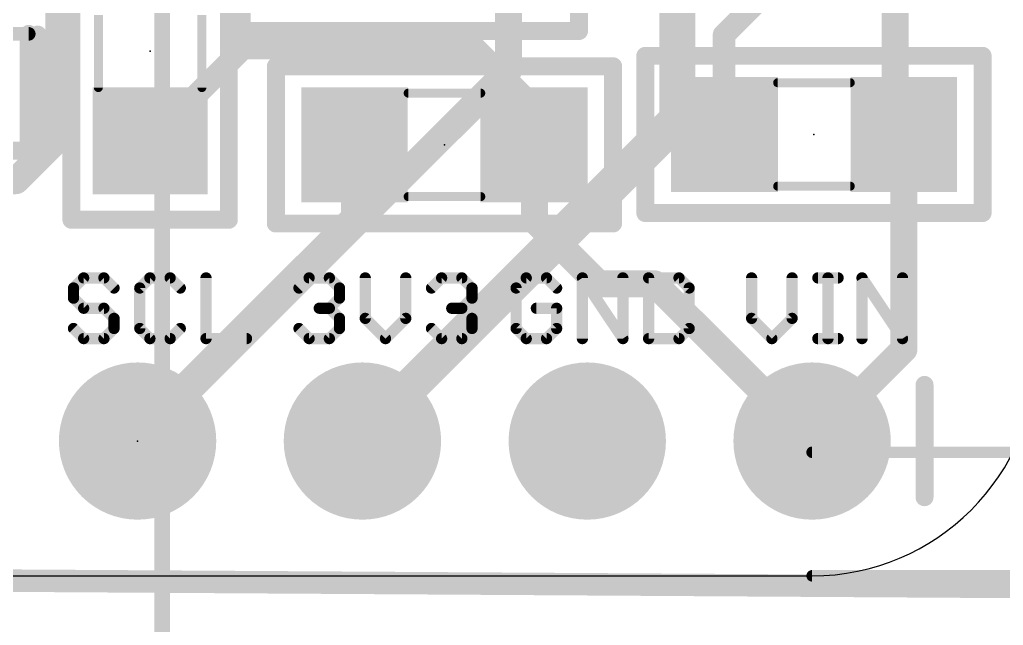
# Model space of a CAD drawing. Extents: x -9.6 to 36.9, y -15 to 36.6.
# Drawn here: x 8.83 to 19.94, y -0.56 to 6.29 of the extents above; entities that cross this region are included whole.
import ezdxf

# ---------------------------------------------------------------- set-up
doc = ezdxf.new("R2010")
doc.units = 0
for name, color, linetype in [('1', 12, 'CONTINUOUS'), ('16', 132, 'CONTINUOUS'), ('17', 110, 'CONTINUOUS'), ('20', 53, 'CONTINUOUS'), ('21', 53, 'CONTINUOUS'), ('23', 53, 'CONTINUOUS'), ('51', 53, 'CONTINUOUS')]:
    doc.layers.add(name, color=color, linetype=linetype)

# ---------------------------------------------------------------- blocks, each defined once
blk = doc.blocks.new('RECT')
blk.add_solid([(-0.5, -0.5), (0.5, -0.5), (-0.5, 0.5), (0.5, 0.5)])
blk = doc.blocks.new('ROUNDP')
at = {"const_width": 0.5}
blk.add_lwpolyline([(0, -0.25, 1), (0, 0.25, 1), (0, -0.25)], format="xyb", dxfattribs=at)

msp = doc.modelspace()

# ---------------------------------------------------------------- linework, layer by layer
at = {"layer": '1'}
for points, const_width in [([(18.7201, 7.264), (18.7201, 5.0879)], 0.3048), ([(9.271, 4.953), (9.271, 6.604)], 0.3048), ([(17.145, 6.477), (16.785, 6.117)], 0.254), ([(16.785, 6.117), (16.785, 4.991)], 0.254), ([(10.302, 4.915), (11.356, 5.969)], 0.254), ([(11.356, 5.969), (13.97, 5.969)], 0.254), ([(13.97, 5.969), (14.643, 5.296)], 0.254), ([(14.643, 5.296), (14.643, 4.873)], 0.254), ([(18.7201, 5.0879), (18.817, 4.991)], 0.3048), ([(18.817, 2.561), (18.817, 4.991)], 0.3048), ([(8.786, 4.468), (9.271, 4.953)], 0.3048), ([(12.611, 4.051), (12.611, 4.873)], 0.3048), ([(14.643, 4.873), (14.643, 4.026)], 0.3048), ([(7.359, 4.468), (8.786, 4.468)], 0.3048), ([(12.611, 4.051), (10.16, 1.6)], 0.3048), ([(14.643, 4.026), (15.367, 3.302)], 0.3048), ([(15.367, 3.302), (16.002, 3.302)], 0.3048), ([(16.002, 3.302), (17.78, 1.524)], 0.3048), ([(18.817, 2.561), (17.78, 1.524)], 0.3048), ([(10.16, 1.6), (10.16, 1.524)], 0.3048)]:
    msp.add_lwpolyline(points, dxfattribs=dict(at, const_width=const_width))
for points, const_width in [([(16.8485, 6.117, 1), (16.7215, 6.117)], 0.127), ([(16.7401, 6.1619, 1), (16.8299, 6.0721)], 0.127), ([(11.356, 6.0325, 1), (11.356, 5.9055)], 0.127), ([(11.4009, 5.9241, 1), (11.3111, 6.0139)], 0.127), ([(14.0149, 6.0139, 1), (13.9251, 5.9241)], 0.127), ([(13.97, 5.9055, 1), (13.97, 6.0325)], 0.127), ([(14.7065, 5.296, 1), (14.5795, 5.296)], 0.127), ([(14.5981, 5.2511, 1), (14.6879, 5.3409)], 0.127), ([(18.774, 5.1418, 1), (18.6662, 5.034)], 0.1524), ([(18.6439, 5.0879, 1), (18.7963, 5.0879)], 0.1524), ([(18.8932, 4.991, 1), (18.7408, 4.991)], 0.1524), ([(18.7631, 4.9371, 1), (18.8709, 5.0449)], 0.1524), ([(9.1948, 4.953, 1), (9.3472, 4.953)], 0.1524), ([(9.3249, 4.8991, 1), (9.2171, 5.0069)], 0.1524), ([(10.2571, 4.9599, 1), (10.3469, 4.8701)], 0.127), ([(12.6872, 4.873, 1), (12.5348, 4.873)], 0.1524), ([(14.7192, 4.873, 1), (14.5668, 4.873)], 0.1524), ([(16.7215, 4.991, 1), (16.8485, 4.991)], 0.127), ([(14.5795, 4.873, 1), (14.7065, 4.873)], 0.127), ([(8.7321, 4.5219, 1), (8.8399, 4.4141)], 0.1524), ([(8.786, 4.3918, 1), (8.786, 4.5442)], 0.1524), ([(12.5348, 4.051, 1), (12.6872, 4.051)], 0.1524), ([(12.6649, 3.9971, 1), (12.5571, 4.1049)], 0.1524), ([(14.6969, 4.0799, 1), (14.5891, 3.9721)], 0.1524), ([(14.5668, 4.026, 1), (14.7192, 4.026)], 0.1524), ([(15.367, 3.3782, 1), (15.367, 3.2258)], 0.1524), ([(16.0559, 3.3559, 1), (15.9481, 3.2481)], 0.1524), ([(16.002, 3.2258, 1), (16.002, 3.3782)], 0.1524), ([(15.3131, 3.2481, 1), (15.4209, 3.3559)], 0.1524), ([(18.8709, 2.5071, 1), (18.7631, 2.6149)], 0.1524), ([(18.7408, 2.561, 1), (18.8932, 2.561)], 0.1524), ([(10.2362, 1.6, 1), (10.0838, 1.6)], 0.1524), ([(10.1061, 1.6539, 1), (10.2139, 1.5461)], 0.1524), ([(10.0838, 1.524, 1), (10.2362, 1.524)], 0.1524), ([(17.7261, 1.5779, 1), (17.8339, 1.4701)], 0.1524), ([(17.7261, 1.4701, 1), (17.8339, 1.5779)], 0.1524)]:
    msp.add_lwpolyline(points, format="xyb", dxfattribs=dict(at, const_width=const_width))
at = {"layer": '16'}
for points, const_width in [([(14.351, 13.462), (14.351, 5.715)], 0.3048), ([(16.256, 5.156), (16.256, 12.954)], 0.4064), ([(14.351, 5.715), (10.16, 1.524)], 0.3048), ([(16.256, 5.156), (12.7, 1.6)], 0.4064), ([(12.7, 1.6), (12.7, 1.524)], 0.4064), ([(20.285, -0.127), (2.5241, -0.0158)], 0.254)]:
    msp.add_lwpolyline(points, dxfattribs=dict(at, const_width=const_width))
for points, const_width in [([(14.2748, 5.715, 1), (14.4272, 5.715)], 0.1524), ([(14.4049, 5.6611, 1), (14.2971, 5.7689)], 0.1524), ([(16.3278, 5.0842, 1), (16.1842, 5.2278)], 0.2032), ([(16.1544, 5.156, 1), (16.3576, 5.156)], 0.2032), ([(12.8016, 1.6, 1), (12.5984, 1.6)], 0.2032), ([(12.6282, 1.6718, 1), (12.7718, 1.5282)], 0.2032), ([(10.1061, 1.5779, 1), (10.2139, 1.4701)], 0.1524), ([(12.5984, 1.524, 1), (12.8016, 1.524)], 0.2032)]:
    msp.add_lwpolyline(points, format="xyb", dxfattribs=dict(at, const_width=const_width))
at = {"layer": '20'}
msp.add_line((2.54, 0), (17.78, 0), dxfattribs=at)
msp.add_arc((17.78, 2.54), 2.54, 270, 0, dxfattribs=at)
at = {"layer": '21'}
for points, const_width in [([(11.337, 6.161), (11.337, 7.939)], 0.2032), ([(15.147, 7.939), (15.147, 6.161)], 0.2032), ([(9.413, 4.026), (9.413, 7.836)], 0.2032), ([(11.191, 7.836), (11.191, 4.026)], 0.2032), ([(15.147, 6.161), (11.337, 6.161)], 0.2032), ([(9.0314, 6.1204), (9.0314, 4.8076)], 0.2032), ([(15.896, 4.102), (15.896, 5.88)], 0.2032), ([(15.896, 5.88), (19.706, 5.88)], 0.2032), ([(19.706, 5.88), (19.706, 4.102)], 0.2032), ([(11.722, 5.762), (15.532, 5.762)], 0.2032), ([(11.722, 3.984), (11.722, 5.762)], 0.2032), ([(15.532, 5.762), (15.532, 3.984)], 0.2032), ([(9.0314, 4.8076), (8.0726, 4.8076)], 0.2032), ([(11.191, 4.026), (9.413, 4.026)], 0.2032), ([(19.706, 4.102), (15.896, 4.102)], 0.2032), ([(15.532, 3.984), (11.722, 3.984)], 0.2032), ([(9.5509, 3.3689), (9.4365, 3.2545)], 0.127), ([(9.7797, 3.3689), (9.5509, 3.3689)], 0.127), ([(9.8941, 3.2545), (9.7797, 3.3689)], 0.127), ([(10.2993, 3.3689), (10.1849, 3.2545)], 0.127), ([(10.5281, 3.3689), (10.2993, 3.3689)], 0.127), ([(10.6425, 3.2545), (10.5281, 3.3689)], 0.127), ([(10.9333, 3.3689), (10.9333, 2.6825)], 0.127), ([(11.9835, 3.2545), (12.0979, 3.3689)], 0.127), ([(12.0979, 3.3689), (12.3267, 3.3689)], 0.127), ([(12.3267, 3.3689), (12.4411, 3.2545)], 0.127), ([(12.7319, 3.3689), (12.7319, 2.9113)], 0.127), ([(13.1895, 2.9113), (13.1895, 3.3689)], 0.127), ([(13.4803, 3.2545), (13.5947, 3.3689)], 0.127), ([(13.5947, 3.3689), (13.8235, 3.3689)], 0.127), ([(13.8235, 3.3689), (13.9379, 3.2545)], 0.127), ([(14.5509, 3.3689), (14.4365, 3.2545)], 0.127), ([(14.7797, 3.3689), (14.5509, 3.3689)], 0.127), ([(14.8941, 3.2545), (14.7797, 3.3689)], 0.127), ([(15.1849, 2.6825), (15.1849, 3.3689)], 0.127), ([(15.1849, 3.3689), (15.6425, 2.6825)], 0.127), ([(15.6425, 2.6825), (15.6425, 3.3689)], 0.127), ([(15.9333, 3.3689), (15.9333, 2.6825)], 0.127), ([(16.2765, 3.3689), (15.9333, 3.3689)], 0.127), ([(16.3909, 3.2545), (16.2765, 3.3689)], 0.127), ([(17.0965, 3.3689), (17.0965, 2.9113)], 0.127), ([(17.5541, 2.9113), (17.5541, 3.3689)], 0.127), ([(17.8449, 3.3689), (18.0737, 3.3689)], 0.127), ([(17.9593, 2.6825), (17.9593, 3.3689)], 0.127), ([(18.3439, 2.6825), (18.3439, 3.3689)], 0.127), ([(18.3439, 3.3689), (18.8015, 2.6825)], 0.127), ([(18.8015, 2.6825), (18.8015, 3.3689)], 0.127), ([(9.4365, 3.2545), (9.4365, 3.1401)], 0.127), ([(10.1849, 3.2545), (10.1849, 2.7969)], 0.127), ([(12.4411, 3.2545), (12.4411, 3.1401)], 0.127), ([(13.9379, 3.2545), (13.9379, 3.1401)], 0.127), ([(14.4365, 3.2545), (14.4365, 2.7969)], 0.127), ([(16.3909, 2.7969), (16.3909, 3.2545)], 0.127), ([(9.4365, 3.1401), (9.5509, 3.0257)], 0.127), ([(12.4411, 3.1401), (12.3267, 3.0257)], 0.127), ([(13.9379, 3.1401), (13.8235, 3.0257)], 0.127), ([(9.5509, 3.0257), (9.7797, 3.0257)], 0.127), ([(9.7797, 3.0257), (9.8941, 2.9113)], 0.127), ([(12.3267, 3.0257), (12.2123, 3.0257)], 0.127), ([(12.3267, 3.0257), (12.4411, 2.9113)], 0.127), ([(13.8235, 3.0257), (13.7091, 3.0257)], 0.127), ([(13.8235, 3.0257), (13.9379, 2.9113)], 0.127), ([(14.8941, 3.0257), (14.6653, 3.0257)], 0.127), ([(14.8941, 2.7969), (14.8941, 3.0257)], 0.127), ([(9.8941, 2.9113), (9.8941, 2.7969)], 0.127), ([(12.4411, 2.9113), (12.4411, 2.7969)], 0.127), ([(12.7319, 2.9113), (12.9607, 2.6825)], 0.127), ([(12.9607, 2.6825), (13.1895, 2.9113)], 0.127), ([(13.9379, 2.9113), (13.9379, 2.7969)], 0.127), ([(17.0965, 2.9113), (17.3253, 2.6825)], 0.127), ([(17.3253, 2.6825), (17.5541, 2.9113)], 0.127), ([(9.5509, 2.6825), (9.4365, 2.7969)], 0.127), ([(9.8941, 2.7969), (9.7797, 2.6825)], 0.127), ([(10.1849, 2.7969), (10.2993, 2.6825)], 0.127), ([(10.5281, 2.6825), (10.6425, 2.7969)], 0.127), ([(12.0979, 2.6825), (11.9835, 2.7969)], 0.127), ([(12.4411, 2.7969), (12.3267, 2.6825)], 0.127), ([(13.5947, 2.6825), (13.4803, 2.7969)], 0.127), ([(13.9379, 2.7969), (13.8235, 2.6825)], 0.127), ([(14.4365, 2.7969), (14.5509, 2.6825)], 0.127), ([(14.7797, 2.6825), (14.8941, 2.7969)], 0.127), ([(16.2765, 2.6825), (16.3909, 2.7969)], 0.127), ([(9.7797, 2.6825), (9.5509, 2.6825)], 0.127), ([(10.2993, 2.6825), (10.5281, 2.6825)], 0.127), ([(10.9333, 2.6825), (11.3909, 2.6825)], 0.127), ([(12.3267, 2.6825), (12.0979, 2.6825)], 0.127), ([(13.8235, 2.6825), (13.5947, 2.6825)], 0.127), ([(14.5509, 2.6825), (14.7797, 2.6825)], 0.127), ([(15.9333, 2.6825), (16.2765, 2.6825)], 0.127), ([(17.8449, 2.6825), (18.0737, 2.6825)], 0.127)]:
    msp.add_lwpolyline(points, dxfattribs=dict(at, const_width=const_width))
for points, const_width in [([(11.337, 6.2118, 1), (11.337, 6.1102)], 0.1016), ([(15.147, 6.1102, 1), (15.147, 6.2118)], 0.1016), ([(9.0822, 6.1204, 1), (8.9806, 6.1204)], 0.1016), ([(11.2862, 6.161, 1), (11.3878, 6.161)], 0.1016), ([(15.0962, 6.161, 1), (15.1978, 6.161)], 0.1016), ([(15.9468, 5.88, 1), (15.8452, 5.88)], 0.1016), ([(15.896, 5.9308, 1), (15.896, 5.8292)], 0.1016), ([(19.7568, 5.88, 1), (19.6552, 5.88)], 0.1016), ([(19.706, 5.8292, 1), (19.706, 5.9308)], 0.1016), ([(11.722, 5.8128, 1), (11.722, 5.7112)], 0.1016), ([(11.7728, 5.762, 1), (11.6712, 5.762)], 0.1016), ([(15.5828, 5.762, 1), (15.4812, 5.762)], 0.1016), ([(15.532, 5.7112, 1), (15.532, 5.8128)], 0.1016), ([(9.0314, 4.7568, 1), (9.0314, 4.8584)], 0.1016), ([(8.9806, 4.8076, 1), (9.0822, 4.8076)], 0.1016), ([(9.413, 4.0768, 1), (9.413, 3.9752)], 0.1016), ([(11.191, 3.9752, 1), (11.191, 4.0768)], 0.1016), ([(15.896, 4.1528, 1), (15.896, 4.0512)], 0.1016), ([(15.8452, 4.102, 1), (15.9468, 4.102)], 0.1016), ([(19.6552, 4.102, 1), (19.7568, 4.102)], 0.1016), ([(19.706, 4.0512, 1), (19.706, 4.1528)], 0.1016), ([(9.3622, 4.026, 1), (9.4638, 4.026)], 0.1016), ([(11.1402, 4.026, 1), (11.2418, 4.026)], 0.1016), ([(11.722, 4.0348, 1), (11.722, 3.9332)], 0.1016), ([(11.6712, 3.984, 1), (11.7728, 3.984)], 0.1016), ([(15.4812, 3.984, 1), (15.5828, 3.984)], 0.1016), ([(15.532, 3.9332, 1), (15.532, 4.0348)], 0.1016), ([(9.5509, 3.4006, 1), (9.5509, 3.3371)], 0.0635), ([(9.5733, 3.3464, 1), (9.5284, 3.3913)], 0.0635), ([(9.8021, 3.3913, 1), (9.7572, 3.3464)], 0.0635), ([(9.7797, 3.3371, 1), (9.7797, 3.4006)], 0.0635), ([(10.2993, 3.4006, 1), (10.2993, 3.3371)], 0.0635), ([(10.3218, 3.3464, 1), (10.2769, 3.3913)], 0.0635), ([(10.5506, 3.3913, 1), (10.5057, 3.3464)], 0.0635), ([(10.5281, 3.3371, 1), (10.5281, 3.4006)], 0.0635), ([(10.9651, 3.3689, 1), (10.9016, 3.3689)], 0.0635), ([(12.0979, 3.4006, 1), (12.0979, 3.3371)], 0.0635), ([(12.1203, 3.3464, 1), (12.0754, 3.3913)], 0.0635), ([(12.3491, 3.3913, 1), (12.3042, 3.3464)], 0.0635), ([(12.3267, 3.3371, 1), (12.3267, 3.4006)], 0.0635), ([(12.7637, 3.3689, 1), (12.7002, 3.3689)], 0.0635), ([(13.2213, 3.3689, 1), (13.1578, 3.3689)], 0.0635), ([(13.5947, 3.4006, 1), (13.5947, 3.3371)], 0.0635), ([(13.6172, 3.3464, 1), (13.5723, 3.3913)], 0.0635), ([(13.846, 3.3913, 1), (13.8011, 3.3464)], 0.0635), ([(13.8235, 3.3371, 1), (13.8235, 3.4006)], 0.0635), ([(14.5509, 3.4006, 1), (14.5509, 3.3371)], 0.0635), ([(14.5733, 3.3464, 1), (14.5284, 3.3913)], 0.0635), ([(14.8021, 3.3913, 1), (14.7572, 3.3464)], 0.0635), ([(14.7797, 3.3371, 1), (14.7797, 3.4006)], 0.0635), ([(15.2113, 3.3865, 1), (15.1585, 3.3513)], 0.0635), ([(15.2167, 3.3689, 1), (15.1532, 3.3689)], 0.0635), ([(15.6743, 3.3689, 1), (15.6108, 3.3689)], 0.0635), ([(15.9333, 3.4006, 1), (15.9333, 3.3371)], 0.0635), ([(15.9651, 3.3689, 1), (15.9016, 3.3689)], 0.0635), ([(16.299, 3.3913, 1), (16.2541, 3.3464)], 0.0635), ([(16.2765, 3.3371, 1), (16.2765, 3.4006)], 0.0635), ([(17.1283, 3.3689, 1), (17.0648, 3.3689)], 0.0635), ([(17.5858, 3.3689, 1), (17.5223, 3.3689)], 0.0635), ([(17.8449, 3.4006, 1), (17.8449, 3.3371)], 0.0635), ([(17.9911, 3.3689, 1), (17.9276, 3.3689)], 0.0635), ([(18.0737, 3.3371, 1), (18.0737, 3.4006)], 0.0635), ([(18.3703, 3.3865, 1), (18.3174, 3.3513)], 0.0635), ([(18.3756, 3.3689, 1), (18.3121, 3.3689)], 0.0635), ([(18.8332, 3.3689, 1), (18.7697, 3.3689)], 0.0635), ([(9.4683, 3.2545, 1), (9.4047, 3.2545)], 0.0635), ([(9.414, 3.2769, 1), (9.459, 3.232)], 0.0635), ([(9.8716, 3.232, 1), (9.9165, 3.2769)], 0.0635), ([(10.2167, 3.2545, 1), (10.1532, 3.2545)], 0.0635), ([(10.1625, 3.2769, 1), (10.2074, 3.232)], 0.0635), ([(10.6201, 3.232, 1), (10.665, 3.2769)], 0.0635), ([(11.961, 3.2769, 1), (12.006, 3.232)], 0.0635), ([(12.4728, 3.2545, 1), (12.4093, 3.2545)], 0.0635), ([(12.4186, 3.232, 1), (12.4635, 3.2769)], 0.0635), ([(13.4579, 3.2769, 1), (13.5028, 3.232)], 0.0635), ([(13.9697, 3.2545, 1), (13.9062, 3.2545)], 0.0635), ([(13.9155, 3.232, 1), (13.9604, 3.2769)], 0.0635), ([(14.4683, 3.2545, 1), (14.4047, 3.2545)], 0.0635), ([(14.414, 3.2769, 1), (14.459, 3.232)], 0.0635), ([(14.8716, 3.232, 1), (14.9165, 3.2769)], 0.0635), ([(16.4227, 3.2545, 1), (16.3592, 3.2545)], 0.0635), ([(16.3685, 3.232, 1), (16.4134, 3.2769)], 0.0635), ([(9.4047, 3.1401, 1), (9.4683, 3.1401)], 0.0635), ([(9.459, 3.1625, 1), (9.414, 3.1176)], 0.0635), ([(12.4093, 3.1401, 1), (12.4728, 3.1401)], 0.0635), ([(12.4635, 3.1176, 1), (12.4186, 3.1625)], 0.0635), ([(13.9062, 3.1401, 1), (13.9697, 3.1401)], 0.0635), ([(13.9604, 3.1176, 1), (13.9155, 3.1625)], 0.0635), ([(9.5509, 3.0574, 1), (9.5509, 2.9939)], 0.0635), ([(9.5284, 3.0032, 1), (9.5733, 3.0481)], 0.0635), ([(9.8021, 3.0481, 1), (9.7572, 3.0032)], 0.0635), ([(9.7797, 2.9939, 1), (9.7797, 3.0574)], 0.0635), ([(12.2123, 3.0574, 1), (12.2123, 2.9939)], 0.0635), ([(12.3491, 3.0481, 1), (12.3042, 3.0032)], 0.0635), ([(12.3042, 3.0481, 1), (12.3491, 3.0032)], 0.0635), ([(12.3267, 2.9939, 1), (12.3267, 3.0574)], 0.0635), ([(13.7091, 3.0574, 1), (13.7091, 2.9939)], 0.0635), ([(13.846, 3.0481, 1), (13.8011, 3.0032)], 0.0635), ([(13.8011, 3.0481, 1), (13.846, 3.0032)], 0.0635), ([(13.8235, 2.9939, 1), (13.8235, 3.0574)], 0.0635), ([(14.6653, 3.0574, 1), (14.6653, 2.9939)], 0.0635), ([(14.9258, 3.0257, 1), (14.8623, 3.0257)], 0.0635), ([(14.8941, 2.9939, 1), (14.8941, 3.0574)], 0.0635), ([(9.9258, 2.9113, 1), (9.8623, 2.9113)], 0.0635), ([(9.8716, 2.8888, 1), (9.9165, 2.9337)], 0.0635), ([(12.4728, 2.9113, 1), (12.4093, 2.9113)], 0.0635), ([(12.4186, 2.8888, 1), (12.4635, 2.9337)], 0.0635), ([(12.7544, 2.9337, 1), (12.7095, 2.8888)], 0.0635), ([(12.7002, 2.9113, 1), (12.7637, 2.9113)], 0.0635), ([(13.1578, 2.9113, 1), (13.2213, 2.9113)], 0.0635), ([(13.212, 2.8888, 1), (13.1671, 2.9337)], 0.0635), ([(13.9697, 2.9113, 1), (13.9062, 2.9113)], 0.0635), ([(13.9155, 2.8888, 1), (13.9604, 2.9337)], 0.0635), ([(17.119, 2.9337, 1), (17.074, 2.8888)], 0.0635), ([(17.0648, 2.9113, 1), (17.1283, 2.9113)], 0.0635), ([(17.5223, 2.9113, 1), (17.5858, 2.9113)], 0.0635), ([(17.5765, 2.8888, 1), (17.5316, 2.9337)], 0.0635), ([(9.459, 2.8193, 1), (9.414, 2.7744)], 0.0635), ([(9.8623, 2.7969, 1), (9.9258, 2.7969)], 0.0635), ([(9.9165, 2.7744, 1), (9.8716, 2.8193)], 0.0635), ([(10.2074, 2.8193, 1), (10.1625, 2.7744)], 0.0635), ([(10.1532, 2.7969, 1), (10.2167, 2.7969)], 0.0635), ([(10.665, 2.7744, 1), (10.6201, 2.8193)], 0.0635), ([(12.006, 2.8193, 1), (11.961, 2.7744)], 0.0635), ([(12.4093, 2.7969, 1), (12.4728, 2.7969)], 0.0635), ([(12.4635, 2.7744, 1), (12.4186, 2.8193)], 0.0635), ([(13.5028, 2.8193, 1), (13.4579, 2.7744)], 0.0635), ([(13.9062, 2.7969, 1), (13.9697, 2.7969)], 0.0635), ([(13.9604, 2.7744, 1), (13.9155, 2.8193)], 0.0635), ([(14.4047, 2.7969, 1), (14.4683, 2.7969)], 0.0635), ([(14.459, 2.8193, 1), (14.414, 2.7744)], 0.0635), ([(14.8623, 2.7969, 1), (14.9258, 2.7969)], 0.0635), ([(14.9165, 2.7744, 1), (14.8716, 2.8193)], 0.0635), ([(16.3592, 2.7969, 1), (16.4227, 2.7969)], 0.0635), ([(16.4134, 2.7744, 1), (16.3685, 2.8193)], 0.0635), ([(9.5509, 2.7143, 1), (9.5509, 2.6507)], 0.0635), ([(9.5284, 2.66, 1), (9.5733, 2.705)], 0.0635), ([(9.7572, 2.705, 1), (9.8021, 2.66)], 0.0635), ([(9.7797, 2.6507, 1), (9.7797, 2.7143)], 0.0635), ([(10.2993, 2.7143, 1), (10.2993, 2.6507)], 0.0635), ([(10.2769, 2.66, 1), (10.3218, 2.705)], 0.0635), ([(10.5057, 2.705, 1), (10.5506, 2.66)], 0.0635), ([(10.5281, 2.6507, 1), (10.5281, 2.7143)], 0.0635), ([(10.9333, 2.7143, 1), (10.9333, 2.6507)], 0.0635), ([(10.9016, 2.6825, 1), (10.9651, 2.6825)], 0.0635), ([(11.3909, 2.6507, 1), (11.3909, 2.7143)], 0.0635), ([(12.0979, 2.7143, 1), (12.0979, 2.6507)], 0.0635), ([(12.0754, 2.66, 1), (12.1203, 2.705)], 0.0635), ([(12.3042, 2.705, 1), (12.3491, 2.66)], 0.0635), ([(12.3267, 2.6507, 1), (12.3267, 2.7143)], 0.0635), ([(12.9383, 2.705, 1), (12.9832, 2.66)], 0.0635), ([(12.9383, 2.66, 1), (12.9832, 2.705)], 0.0635), ([(13.5947, 2.7143, 1), (13.5947, 2.6507)], 0.0635), ([(13.5723, 2.66, 1), (13.6172, 2.705)], 0.0635), ([(13.8011, 2.705, 1), (13.846, 2.66)], 0.0635), ([(13.8235, 2.6507, 1), (13.8235, 2.7143)], 0.0635), ([(14.5509, 2.7143, 1), (14.5509, 2.6507)], 0.0635), ([(14.5284, 2.66, 1), (14.5733, 2.705)], 0.0635), ([(14.7572, 2.705, 1), (14.8021, 2.66)], 0.0635), ([(14.7797, 2.6507, 1), (14.7797, 2.7143)], 0.0635), ([(15.1532, 2.6825, 1), (15.2167, 2.6825)], 0.0635), ([(15.6108, 2.6825, 1), (15.6743, 2.6825)], 0.0635), ([(15.6161, 2.6649, 1), (15.6689, 2.7001)], 0.0635), ([(15.9333, 2.7143, 1), (15.9333, 2.6507)], 0.0635), ([(15.9016, 2.6825, 1), (15.9651, 2.6825)], 0.0635), ([(16.2541, 2.705, 1), (16.299, 2.66)], 0.0635), ([(16.2765, 2.6507, 1), (16.2765, 2.7143)], 0.0635), ([(17.3028, 2.705, 1), (17.3477, 2.66)], 0.0635), ([(17.3028, 2.66, 1), (17.3477, 2.705)], 0.0635), ([(17.8449, 2.7143, 1), (17.8449, 2.6507)], 0.0635), ([(17.9276, 2.6825, 1), (17.9911, 2.6825)], 0.0635), ([(18.0737, 2.6507, 1), (18.0737, 2.7143)], 0.0635), ([(18.3121, 2.6825, 1), (18.3756, 2.6825)], 0.0635), ([(18.7697, 2.6825, 1), (18.8332, 2.6825)], 0.0635), ([(18.775, 2.6649, 1), (18.8279, 2.7001)], 0.0635)]:
    msp.add_lwpolyline(points, format="xyb", dxfattribs=dict(at, const_width=const_width))
at = {"layer": '23'}
for p in [(10.302, 5.931), (17.801, 4.991), (13.627, 4.873), (10.16, 1.524)]:
    msp.add_point(p, dxfattribs=at)
at = {"layer": '51'}
for points, const_width in [([(10.414, 10.033), (10.414, -7.792)], 0.13), ([(10.46, 10), (10.46, -14.904)], 0.13), ([(9.717, 6.341), (9.717, 5.521)], 0.1016), ([(10.887, 6.341), (10.887, 5.521)], 0.1016), ([(8.9314, 6.1284), (8.9314, 4.8076)], 0.2032), ([(5.7866, 6.1284), (8.9314, 6.1284)], 0.1524), ([(18.211, 5.576), (17.391, 5.576)], 0.1016), ([(13.217, 5.458), (14.037, 5.458)], 0.1016), ([(8.9314, 4.8076), (5.7866, 4.8076)], 0.2032), ([(18.211, 4.406), (17.391, 4.406)], 0.1016), ([(13.217, 4.288), (14.037, 4.288)], 0.1016), ([(19.05, 0.889), (19.05, 2.159)], 0.2032), ([(17.78, 1.397), (36.875, 1.397)], 0.13), ([(17.78, 0), (36.875, 0)], 0.13)]:
    msp.add_lwpolyline(points, dxfattribs=dict(at, const_width=const_width))
for points, const_width in [([(8.9822, 6.1284, 1), (8.8806, 6.1284)], 0.1016), ([(8.9314, 6.0903, 1), (8.9314, 6.1665)], 0.0762), ([(17.391, 5.6014, 1), (17.391, 5.5506)], 0.0508), ([(18.211, 5.5506, 1), (18.211, 5.6014)], 0.0508), ([(9.6916, 5.521, 1), (9.7424, 5.521)], 0.0508), ([(10.8616, 5.521, 1), (10.9124, 5.521)], 0.0508), ([(13.217, 5.4834, 1), (13.217, 5.4326)], 0.0508), ([(14.037, 5.4326, 1), (14.037, 5.4834)], 0.0508), ([(8.9314, 4.7568, 1), (8.9314, 4.8584)], 0.1016), ([(8.8806, 4.8076, 1), (8.9822, 4.8076)], 0.1016), ([(17.391, 4.4314, 1), (17.391, 4.3806)], 0.0508), ([(18.211, 4.3806, 1), (18.211, 4.4314)], 0.0508), ([(13.217, 4.3134, 1), (13.217, 4.2626)], 0.0508), ([(14.037, 4.2626, 1), (14.037, 4.3134)], 0.0508), ([(19.1008, 2.159, 1), (18.9992, 2.159)], 0.1016), ([(17.78, 1.4295, 1), (17.78, 1.3645)], 0.065), ([(18.9992, 0.889, 1), (19.1008, 0.889)], 0.1016), ([(17.78, 0.0325, 1), (17.78, -0.0325)], 0.065)]:
    msp.add_lwpolyline(points, format="xyb", dxfattribs=dict(at, const_width=const_width))

# ---------------------------------------------------------------- block references
at = {"layer": '1', "xscale": 1.2, "yscale": 1.3}
for p, rotation in [((16.785, 4.991), 180), ((18.817, 4.991), 180), ((10.302, 4.915), 270)]:
    msp.add_blockref('RECT', p, dxfattribs=dict(at, rotation=rotation))
for p in [(12.611, 4.873), (14.643, 4.873)]:
    msp.add_blockref('RECT', p, dxfattribs=at)
at = {"layer": '17', "xscale": 1.778, "yscale": 1.778, "rotation": 270}
for p in [(10.16, 1.524), (10.16, 1.524), (12.7, 1.524), (12.7, 1.524), (15.24, 1.524), (15.24, 1.524), (17.78, 1.524), (17.78, 1.524)]:
    msp.add_blockref('ROUNDP', p, dxfattribs=at)
at = {"layer": '51'}
for p, xscale, yscale, rotation in [((17.0696, 4.991), 0.65, 1.3, 180), ((18.5428, 4.991), 0.65, 1.3, 180), ((10.302, 5.1996), 0.65, 1.3, 270), ((10.16, 1.524), 0.508, 0.508, 180), ((12.7, 1.524), 0.508, 0.508, 180), ((15.24, 1.524), 0.508, 0.508, 180), ((17.78, 1.524), 0.508, 0.508, 180)]:
    msp.add_blockref('RECT', p, dxfattribs=dict(at, xscale=xscale, yscale=yscale, rotation=rotation))
at = {"layer": '51', "xscale": 0.65, "yscale": 1.3}
for p in [(12.8852, 4.873), (14.3584, 4.873)]:
    msp.add_blockref('RECT', p, dxfattribs=at)

doc.saveas('drawing.dxf')
